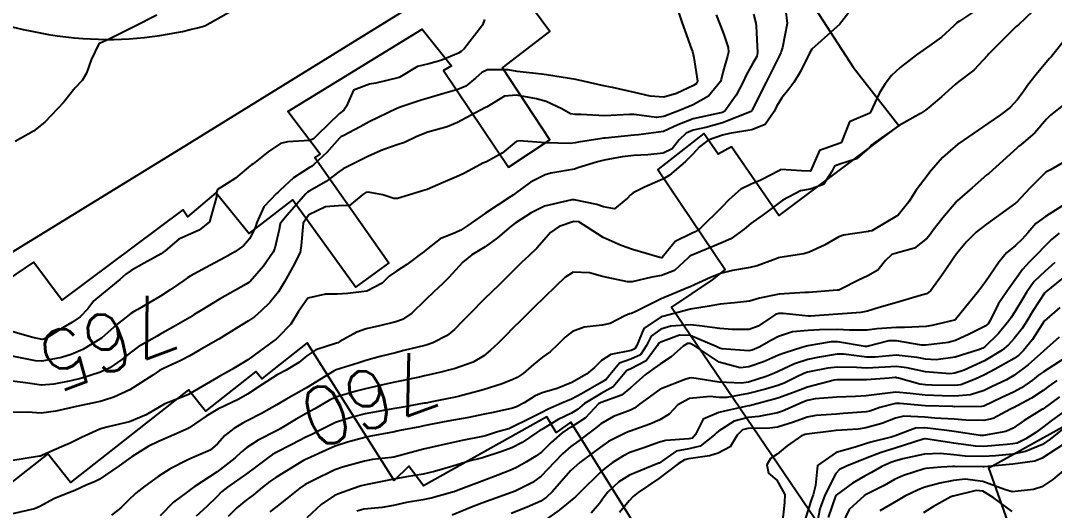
# Model space of a CAD drawing. Header units: metres. Extents: x 318500 to 325275, y 7408834 to 7428799.
# Drawn here: x 322984.7 to 323054.9, y 7420983.5 to 7421016.7 of the extents above; entities that cross this region are included whole.
import ezdxf
from ezdxf.enums import TextEntityAlignment as Align

# ---------------------------------------------------------------- set-up
doc = ezdxf.new("R2010")
doc.units = ezdxf.units.M
doc.header["$MEASUREMENT"] = 0
for name, color, linetype in [('Cotas', 45, 'Continuous'), ('Curvas de Nivel 1m', 11, 'Continuous'), ('Curvas de Nivel 5m', 15, 'Continuous'), ('Edificações', 30, 'Continuous'), ('Vias Primárias', 230, 'Continuous')]:
    doc.layers.add(name, color=color, linetype=linetype)
doc.styles.add('Style-STANDARD', font='STANDARD.shx')

msp = doc.modelspace()

# ---------------------------------------------------------------- linework, layer by layer
at = {"layer": 'Curvas de Nivel 1m', "flags": 128}
for points, elevation in [([(323036.497, 7421018.491), (323036.726, 7421016.535), (323036.404, 7421014.893), (323036.313, 7421014.628), (323036.279, 7421014.541), (323035.663, 7421013.265), (323035.301, 7421012.551), (323034.986, 7421011.928), (323034.341, 7421010.653), (323034.309, 7421010.592), (323034.268, 7421010.561), (323032.332, 7421009.781), (323031.187, 7421009.466), (323030.327, 7421009.283), (323029.859, 7421009.09), (323029.38, 7421008.629), (323028.919, 7421008.026), (323028.306, 7421007.727), (323027.255, 7421007.606), (323026.303, 7421007.56), (323025.512, 7421007.472), (323024.298, 7421007.247), (323023.852, 7421007.141), (323022.511, 7421006.717), (323022.352, 7421006.656), (323022.289, 7421006.642), (323020.665, 7421006.363), (323020.283, 7421006.256), (323019.29, 7421005.745), (323018.263, 7421004.995), (323018.139, 7421004.895), (323017.961, 7421004.774), (323016.249, 7421003.656), (323015.043, 7421002.818), (323014.569, 7421002.491), (323014.233, 7421002.339), (323013.17, 7421001.896), (323012.215, 7421001.163), (323012.049, 7421001.015), (323011.833, 7421000.856), (323010.906, 7421000.163), (323010.192, 7420999.704), (323009.704, 7420999.37), (323009.215, 7420998.894), (323008.174, 7420998.34), (323006.901, 7420998.195), (323006.172, 7420998.155), (323005.377, 7420998.147), (323004.169, 7420997.863), (323003.54, 7420996.969), (323003.018, 7420996.106), (323002.133, 7420995.19), (323002.025, 7420995.098), (323001.884, 7420994.992), (323000.872, 7420994.25), (323000.11, 7420993.693), (322999.699, 7420993.423), (322999.016, 7420993.026), (322998.095, 7420992.504), (322996.735, 7420991.709), (322996.083, 7420991.337), (322995.903, 7420991.251), (322995.457, 7420991.076), (322994.473, 7420990.687), (322994.071, 7420990.469), (322993.208, 7420989.957), (322992.055, 7420989.478), (322991.775, 7420989.403), (322990.609, 7420989.142), (322990.18, 7420989.016), (322990.047, 7420988.963), (322988.806, 7420988.395), (322988.033, 7420988.032), (322987.446, 7420987.761), (322986.149, 7420987.198), (322986.019, 7420987.149), (322985.955, 7420987.136), (322984.016, 7420986.822)], 763), ([(323029.11, 7421017.963), (323029.562, 7421016.629), (323030.227, 7421014.797), (323030.289, 7421014.621), (323030.394, 7421014.221), (323030.634, 7421012.616), (323030.552, 7421012.433), (323030.366, 7421012.321), (323029.216, 7421011.772), (323028.353, 7421011.53), (323027.419, 7421011.589), (323026.358, 7421011.843), (323024.867, 7421012.188), (323024.364, 7421012.285), (323022.37, 7421012.72), (323020.374, 7421013.045), (323020.048, 7421013.082), (323018.378, 7421013.282), (323017.779, 7421013.379), (323016.379, 7421013.384), (323015.988, 7421013.194), (323015.57, 7421012.812), (323014.899, 7421012.285), (323014.358, 7421012.05), (323013.416, 7421011.777), (323012.349, 7421011.469), (323011.875, 7421011.329), (323010.517, 7421010.877), (323010.339, 7421010.807), (323010.213, 7421010.756), (323008.329, 7421009.843), (323007.738, 7421009.504), (323006.629, 7421008.927), (323006.421, 7421008.826), (323006.317, 7421008.733), (323005.466, 7421007.779), (323004.579, 7421006.956), (323004.418, 7421006.828), (323004.287, 7421006.75), (323003.196, 7421006.056), (323002.263, 7421005.18), (323002.167, 7421005.085), (323002.047, 7421004.992), (323001.185, 7421004.067), (323000.718, 7421003.005), (323000.598, 7421002.643), (323000.224, 7421001.91), (322999.808, 7421001.425), (322999.226, 7421001.025), (322998.575, 7421000.664), (322998.201, 7421000.462), (322997.282, 7420999.965), (322996.184, 7420999.363), (322996.004, 7420999.251), (322995.753, 7420999.074), (322994.827, 7420998.43), (322994.169, 7420998.018), (322992.629, 7420997.113), (322992.335, 7420996.939), (322992.156, 7420996.822), (322991.203, 7420996.075), (322990.155, 7420995.15), (322988.905, 7420994.376), (322988.113, 7420994.041), (322987.447, 7420993.843), (322986.106, 7420993.602), (322985.692, 7420993.621), (322984.11, 7420993.926)], 766), ([(323041.229, 7421017.681), (323040.423, 7421016.664), (323040.347, 7421016.555), (323040.286, 7421016.482), (323038.403, 7421014.785), (323038.246, 7421014.512), (323037.632, 7421013.27), (323037.165, 7421012.528), (323036.822, 7421012.074), (323036.354, 7421011.48), (323035.996, 7421010.892), (323035.842, 7421010.545), (323035.218, 7421009.665), (323034.328, 7421009.312), (323032.8, 7421009.058), (323032.324, 7421008.943), (323031.363, 7421008.604), (323030.767, 7421008.16), (323030.306, 7421007.659), (323029.788, 7421007.135), (323029.204, 7421006.631), (323028.703, 7421006.216), (323028.28, 7421005.954), (323027.031, 7421005.418), (323026.265, 7421005.031), (323026.054, 7421004.881), (323025.877, 7421004.674), (323024.994, 7421003.941), (323024.254, 7421004.081), (323023.804, 7421004.245), (323022.258, 7421004.56), (323022.094, 7421004.558), (323020.254, 7421004.127), (323019.332, 7421003.676), (323018.242, 7421002.963), (323017.99, 7421002.774), (323017.048, 7421001.968), (323016.218, 7421001.36), (323015.87, 7421001.15), (323015.316, 7421000.813), (323014.696, 7421000.329), (323014.194, 7420999.768), (323013.753, 7420999.268), (323013.309, 7420998.839), (323012.724, 7420998.295), (323012.169, 7420997.75), (323011.225, 7420996.864), (323010.593, 7420996.434), (323010.151, 7420996.27), (323009.047, 7420995.996), (323008.143, 7420995.786), (323007.492, 7420995.565), (323006.357, 7420994.928), (323006.209, 7420994.849), (323006.128, 7420994.826), (323004.714, 7420994.358), (323004.115, 7420993.955), (323003.573, 7420993.503), (323002.693, 7420992.981), (323002.097, 7420992.658), (323001.073, 7420992.018), (323000.083, 7420991.355), (322999.485, 7420991.019), (322998.539, 7420990.567), (322998.069, 7420990.32), (322997.268, 7420989.846), (322996.116, 7420989.069), (322996.077, 7420989.042), (322996.049, 7420989.027), (322994.703, 7420988.421), (322994.036, 7420988.138), (322993.33, 7420987.801), (322992.24, 7420987.117), (322992.018, 7420986.959), (322991.37, 7420986.486), (322990.004, 7420985.561), (322989.739, 7420985.416), (322989.134, 7420985.159), (322988.348, 7420984.813), (322987.992, 7420984.664), (322986.936, 7420984.236), (322985.978, 7420983.71), (322985.625, 7420983.555), (322984.127, 7420983.228)], 762), ([(323034.429, 7421017.164), (323034.596, 7421016.558), (323034.621, 7421016.355), (323034.711, 7421014.557), (323034.652, 7421014.302), (323034.389, 7421013.83), (323033.927, 7421013.016), (323033.728, 7421012.57), (323033.268, 7421011.665), (323032.494, 7421010.588), (323032.339, 7421010.497), (323032.209, 7421010.462), (323030.334, 7421010.051), (323029.307, 7421009.654), (323028.326, 7421009.196), (323026.618, 7421008.96), (323026.323, 7421008.955), (323024.368, 7421008.747), (323024.32, 7421008.746), (323024.279, 7421008.742), (323023.991, 7421008.703), (323022.555, 7421008.478), (323022.316, 7421008.433), (323021.977, 7421008.387), (323020.315, 7421008.421), (323018.527, 7421008.558), (323018.316, 7421008.509), (323017.363, 7421007.726), (323016.295, 7421007.145), (323016.062, 7421007.035), (323015.643, 7421006.81), (323014.768, 7421006.337), (323014.279, 7421006.126), (323013.373, 7421005.74), (323012.266, 7421005.263), (323011.958, 7421005.161), (323011.001, 7421004.869), (323010.258, 7421004.642), (323010.016, 7421004.642), (323009.266, 7421004.895), (323008.263, 7421005.08), (323008.117, 7421005.057), (323007.908, 7421004.914), (323007.004, 7421004.171), (323006.252, 7421004.146), (323005.38, 7421004.072), (323004.246, 7421003.536), (323003.852, 7421002.966), (323003.733, 7421001.452), (323003.653, 7421000.968), (323003.16, 7421000.011), (323002.58, 7420998.984), (323002.173, 7420998.308), (323001.592, 7420997.57), (323001.006, 7420997.002), (323000.547, 7420996.613), (323000.15, 7420996.326), (322999.331, 7420995.833), (322998.131, 7420995.093), (322998.096, 7420995.075), (322998.045, 7420995.041), (322996.83, 7420994.349), (322996.113, 7420993.938), (322995.545, 7420993.639), (322994.373, 7420993.087), (322994.184, 7420993.005), (322994.099, 7420992.954), (322993.65, 7420992.651), (322992.085, 7420991.645), (322990.997, 7420991.136), (322990.308, 7420990.916), (322990.076, 7420990.859), (322988.675, 7420990.56), (322988.069, 7420990.426), (322987.061, 7420990.189), (322986.063, 7420990.069), (322985.148, 7420990.129), (322984.063, 7420990.094)], 764), ([(322993.931, 7421017.097), (322992.412, 7421016.326), (322990.783, 7421015.523), (322990.402, 7421015.329), (322990.272, 7421015.281), (322989.988, 7421015.154), (322989.469, 7421014.074), (322989.157, 7421013.162), (322988.863, 7421012.665), (322988.354, 7421012.13), (322987.929, 7421011.594), (322987.606, 7421011.181), (322986.326, 7421009.831), (322985.558, 7421009.211), (322984.309, 7421008.508)], 768), ([(323049.438, 7421017.362), (323048.425, 7421016.7), (323048.237, 7421016.568), (323048.041, 7421016.384), (323047.192, 7421015.613), (323046.406, 7421015.037), (323045.504, 7421014.413), (323044.882, 7421013.934), (323044.387, 7421013.534), (323043.815, 7421013.002), (323043.375, 7421012.445), (323042.996, 7421011.814), (323042.358, 7421010.46), (323042.34, 7421010.448), (323040.949, 7421009.859), (323040.419, 7421008.479), (323040.383, 7421008.416), (323040.319, 7421008.396), (323038.906, 7421007.906), (323038.303, 7421006.51), (323037.699, 7421006.519), (323036.291, 7421006.611), (323036.253, 7421006.578), (323036.197, 7421006.541), (323034.934, 7421005.9), (323034.276, 7421005.623), (323033.571, 7421005.27), (323032.785, 7421004.582), (323032.254, 7421004.024), (323030.816, 7421002.611), (323030.48, 7421002.373), (323030.235, 7421002.276), (323029.121, 7421001.732), (323028.243, 7421000.64), (323028.228, 7421000.621), (323028.21, 7421000.618), (323028.073, 7421000.642), (323026.218, 7421001.184), (323025.458, 7421001.441), (323024.23, 7421002.004), (323023.151, 7421002.706), (323022.585, 7421003.057), (323022.244, 7421003.089), (323021.234, 7421002.735), (323020.654, 7421002.324), (323020.226, 7421001.835), (323019.714, 7421001.259), (323019.186, 7421000.76), (323018.676, 7421000.292), (323018.196, 7420999.81), (323017.675, 7420999.29), (323017.161, 7420998.785), (323016.17, 7420997.817), (323015.166, 7420996.815), (323014.668, 7420996.306), (323014.144, 7420995.752), (323013.636, 7420995.336), (323012.672, 7420994.845), (323012.275, 7420994.701), (323012.127, 7420994.661), (323010.687, 7420994.306), (323010.119, 7420994.168), (323009.091, 7420993.92), (323008.111, 7420993.64), (323007.564, 7420993.46), (323006.101, 7420993.005), (323006.05, 7420992.981), (323005.97, 7420992.932), (323004.088, 7420991.776), (323002.687, 7420990.981), (323002.298, 7420990.765), (323002.075, 7420990.636), (323001.026, 7420990.04), (323000.058, 7420989.537), (322999.711, 7420989.359), (322999.147, 7420989.024), (322998.535, 7420988.54), (322998.034, 7420987.973), (322997.532, 7420987.542), (322996.433, 7420987.064), (322996.018, 7420986.896), (322994.817, 7420986.277), (322994.007, 7420985.758), (322993.097, 7420985.104), (322992.492, 7420984.613), (322991.985, 7420984.125), (322991.468, 7420983.637), (322990.846, 7420983.137)], 761), ([(323016.17, 7421016.804), (323016.04, 7421016.43), (323014.792, 7421014.824), (323014.592, 7421014.633), (323014.395, 7421014.51), (323013.2, 7421014.03), (323012.384, 7421013.795), (323011.632, 7421013.611), (323010.428, 7421012.879), (323010.385, 7421012.864), (323010.37, 7421012.859), (323008.782, 7421012.485), (323008.363, 7421012.415), (323007.267, 7421012.01), (323006.811, 7421010.925), (323006.618, 7421010.646), (323006.335, 7421010.419), (323004.81, 7421008.953), (323004.568, 7421008.704), (323004.314, 7421008.583), (323002.792, 7421008.504), (323002.311, 7421008.37), (323001.484, 7421007.817), (323000.467, 7421007.008), (323000.361, 7421006.938), (323000.288, 7421006.885), (322999.265, 7421006.036), (322998.265, 7421005.398), (322998.051, 7421005.256), (322997.981, 7421005.044), (322997.965, 7421004.752), (322997.489, 7421003.051), (322996.804, 7421002.489), (322996.228, 7421002.242), (322995.425, 7421001.875), (322994.487, 7421001.087), (322994.332, 7421000.965), (322994.207, 7421000.891), (322993.061, 7421000.243), (322992.19, 7420999.755), (322991.807, 7420999.504), (322991.408, 7420999.132), (322990.17, 7420998.125), (322989.637, 7420997.683), (322989.226, 7420997.159), (322988.711, 7420996.605), (322988.146, 7420996.21), (322987.489, 7420995.83), (322986.488, 7420995.195), (322986.246, 7420995.08), (322986.128, 7420995.07), (322985.502, 7420995.209), (322984.135, 7420995.584)], 767), ([(323055.636, 7421015.505), (323054.661, 7421014.296), (323054.542, 7421014.154), (323054.395, 7421013.992), (323053.617, 7421013.072), (323053.045, 7421012.313), (323052.756, 7421011.924), (323052.356, 7421011.36), (323051.858, 7421010.816), (323051.214, 7421010.337), (323050.334, 7421009.738), (323048.372, 7421008.379), (323048.342, 7421008.357), (323048.319, 7421008.34), (323047.258, 7421007.438), (323046.368, 7421006.399), (323046.337, 7421006.352), (323046.288, 7421006.279), (323045.484, 7421005.2), (323044.973, 7421004.419), (323044.251, 7421003.516), (323042.473, 7421002.457), (323042.284, 7421002.415), (323042.239, 7421002.41), (323040.549, 7421002.164), (323040.233, 7421002.046), (323039.244, 7421001.475), (323038.217, 7421001), (323037.841, 7421000.89), (323036.212, 7421000.645), (323036.137, 7421000.615), (323035.979, 7421000.542), (323034.683, 7421000.075), (323034.201, 7420999.958), (323033.015, 7420999.76), (323032.194, 7420999.547), (323031.52, 7420999.267), (323030.181, 7420998.664), (323030.145, 7420998.646), (323030.069, 7420998.612), (323028.172, 7420997.838), (323026.453, 7420996.956), (323026.162, 7420996.838), (323026.026, 7420996.807), (323025.695, 7420996.675), (323024.694, 7420996.142), (323024.15, 7420996.043), (323022.943, 7420995.913), (323022.143, 7420995.599), (323021.639, 7420995.226), (323021.141, 7420994.735), (323020.628, 7420994.236), (323020.117, 7420993.862), (323019.507, 7420993.358), (323018.806, 7420992.763), (323018.378, 7420992.486), (323018.096, 7420992.344), (323017.372, 7420992.06), (323016.088, 7420991.641), (323014.482, 7420991.222), (323014.083, 7420991.134), (323013.837, 7420991.078), (323012.7, 7420990.844), (323012.18, 7420990.747), (323012.078, 7420990.729), (323010.503, 7420990.444), (323010.072, 7420990.369), (323008.822, 7420990.145), (323008.066, 7420990.006), (323007.186, 7420989.796), (323006.057, 7420989.42), (323005.727, 7420989.262), (323005.11, 7420988.944), (323004.402, 7420988.597), (323004.042, 7420988.422), (323003.086, 7420987.922), (323002.026, 7420987.384), (323001.774, 7420987.242), (323001.426, 7420986.996), (323000.626, 7420986.392), (323000.009, 7420985.942), (322998.729, 7420985.029), (322998.324, 7420984.707), (322997.99, 7420984.383), (322997.306, 7420983.724), (322996.587, 7420983.061)], 759), ([(323055.563, 7421011.071), (323054.6, 7421010.296), (323054.337, 7421010.041), (323053.527, 7421009.109), (323052.603, 7421008.317), (323052.446, 7421008.191), (323052.316, 7421008.074), (323050.41, 7421006.348), (323050.345, 7421006.293), (323050.288, 7421006.244), (323049.271, 7421005.369), (323048.262, 7421004.488), (323048.21, 7421004.431), (323048.166, 7421004.381), (323047.298, 7421003.341), (323046.571, 7421002.397), (323046.431, 7421002.204), (323046.233, 7421001.946), (323045.374, 7421001.262), (323044.218, 7421000.953), (323043.816, 7421000.836), (323043.402, 7421000.442), (323042.869, 7420999.781), (323042.194, 7420999.387), (323041.553, 7420999.103), (323040.359, 7420998.478), (323040.233, 7420998.426), (323040.179, 7420998.416), (323040.11, 7420998.412), (323038.178, 7420998.262), (323037.911, 7420998.248), (323036.176, 7420998.14), (323034.845, 7420997.882), (323034.171, 7420997.671), (323033.152, 7420997.558), (323032.169, 7420997.458), (323031.43, 7420997.335), (323030.165, 7420997.125), (323028.282, 7420996.638), (323028.184, 7420996.615), (323028.16, 7420996.609), (323026.998, 7420995.806), (323026.507, 7420994.664), (323026.368, 7420994.425), (323026.125, 7420994.328), (323024.749, 7420994.055), (323024.114, 7420993.64), (323023.649, 7420993.155), (323023.1, 7420992.705), (323022.094, 7420992.132), (323021.095, 7420991.74), (323020.087, 7420991.443), (323019.608, 7420991.231), (323018.871, 7420990.762), (323018.353, 7420990.49), (323018.074, 7420990.393), (323016.752, 7420990.107), (323016.067, 7420989.961), (323015.111, 7420989.767), (323014.061, 7420989.579), (323013.432, 7420989.464), (323012.055, 7420989.193), (323011.772, 7420989.136), (323010.431, 7420988.874), (323010.119, 7420988.809), (323010.049, 7420988.795), (323008.457, 7420988.49), (323008.042, 7420988.403), (323006.874, 7420988.085), (323006.033, 7420987.814), (323005.411, 7420987.557), (323004.12, 7420986.958), (323004.019, 7420986.906), (323003.89, 7420986.833), (323002.007, 7420985.696), (323001.586, 7420985.413), (323001.071, 7420984.999), (323000.486, 7420984.512), (322999.987, 7420984.142), (322999.363, 7420983.636), (322998.775, 7420983.028)], 758), ([(323056.31, 7421007.593), (323054.6, 7421006.601), (323054.292, 7421006.424), (323054.219, 7421006.373), (323054.147, 7421006.301), (323053.216, 7421005.371), (323052.261, 7421004.36), (323052.24, 7421004.341), (323052.214, 7421004.321), (323050.246, 7421002.903), (323049.561, 7421002.36), (323048.891, 7421001.71), (323048.218, 7421000.893), (323048.007, 7421000.588), (323047.869, 7421000.383), (323047.189, 7420999.396), (323046.468, 7420998.397), (323046.326, 7420998.251), (323046.178, 7420998.17), (323045.844, 7420998.073), (323044.172, 7420997.586), (323042.962, 7420997.242), (323042.165, 7420996.994), (323041.724, 7420996.905), (323040.163, 7420996.79), (323038.306, 7420996.652), (323038.161, 7420996.652), (323036.455, 7420996.828), (323036.163, 7420996.829), (323035.936, 7420996.768), (323035.598, 7420996.546), (323034.741, 7420995.962), (323034.148, 7420995.745), (323032.976, 7420995.75), (323032.148, 7420995.816), (323030.766, 7420995.989), (323030.152, 7420996.06), (323028.815, 7420995.965), (323028.147, 7420995.757), (323027.493, 7420995.296), (323027.169, 7420994.654), (323026.76, 7420994.021), (323026.116, 7420993.733), (323025.327, 7420993.463), (323024.699, 7420992.684), (323024.437, 7420992.346), (323024.094, 7420992.134), (323022.75, 7420991.373), (323022.083, 7420991.019), (323021.418, 7420990.73), (323020.497, 7420990.321), (323020.07, 7420990.115), (323019.161, 7420989.661), (323018.055, 7420989.099), (323017.823, 7420989.004), (323017.061, 7420988.785), (323016.295, 7420988.547), (323016.045, 7420988.483), (323014.66, 7420988.202), (323014.039, 7420988.068), (323013.035, 7420987.84), (323012.031, 7420987.604), (323011.434, 7420987.454), (323010.023, 7420987.076), (323009.86, 7420987.045), (323008.571, 7420986.902), (323008.019, 7420986.807), (323006.537, 7420986.402), (323006.013, 7420986.2), (323004.543, 7420985.489), (323004.002, 7420985.208), (323003.636, 7420984.965), (323002.723, 7420984.245), (323001.98, 7420983.658), (323001.603, 7420983.366)], 757), ([(323055.629, 7421004.28), (323054.251, 7421003.427), (323053.615, 7421002.937), (323053.05, 7421002.312), (323052.67, 7421001.879), (323052.227, 7421001.462), (323051.607, 7421000.942), (323051.109, 7421000.337), (323050.196, 7420998.99), (323049.719, 7420998.357), (323048.16, 7420996.424), (323048.139, 7420996.401), (323048.084, 7420996.381), (323046.536, 7420996.015), (323046.153, 7420995.956), (323044.685, 7420995.889), (323044.152, 7420995.89), (323042.811, 7420995.79), (323042.149, 7420995.703), (323040.925, 7420995.695), (323040.149, 7420995.751), (323038.926, 7420995.721), (323038.147, 7420995.67), (323037.089, 7420995.583), (323036.141, 7420995.278), (323035.666, 7420995.008), (323034.83, 7420994.549), (323034.353, 7420994.331), (323034.126, 7420994.286), (323032.285, 7420994.43), (323032.128, 7420994.475), (323031.907, 7420994.592), (323030.141, 7420995.342), (323029.405, 7420995.357), (323028.134, 7420994.892), (323027.986, 7420994.788), (323027.9, 7420994.643), (323027.151, 7420993.617), (323026.106, 7420993.073), (323025.824, 7420992.953), (323025.589, 7420992.675), (323024.917, 7420991.857), (323024.087, 7420991.389), (323022.957, 7420990.707), (323022.482, 7420990.306), (323022.07, 7420990.049), (323021.178, 7420989.618), (323020.053, 7420988.95), (323019.929, 7420988.874), (323019.727, 7420988.753), (323018.732, 7420988.071), (323018.034, 7420987.703), (323017.358, 7420987.453), (323016.023, 7420987.028), (323015.844, 7420986.981), (323015.201, 7420986.812), (323014.016, 7420986.467), (323012.764, 7420986.091), (323012.011, 7420985.913), (323010.876, 7420985.734), (323010.007, 7420985.574), (323008.326, 7420985.228), (323008.003, 7420985.166), (323007.799, 7420985.115), (323007.216, 7420984.918), (323006.321, 7420984.6), (323005.993, 7420984.455), (323005.07, 7420983.858), (323004.104, 7420982.958)], 756), ([(323054.883, 7421000.29), (323054.204, 7420999.683), (323053.5, 7420999.004), (323053.004, 7420998.312), (323052.698, 7420997.799), (323052.169, 7420996.939), (323051.929, 7420996.558), (323051.773, 7420996.326), (323051.041, 7420995.442), (323050.133, 7420994.57), (323050.002, 7420994.482), (323049.71, 7420994.356), (323048.125, 7420993.871), (323046.832, 7420993.684), (323046.123, 7420993.725), (323045.551, 7420993.838), (323044.124, 7420994.003), (323042.702, 7420993.871), (323042.121, 7420993.855), (323040.539, 7420994.061), (323040.124, 7420994.067), (323038.769, 7420993.852), (323038.118, 7420993.711), (323037.213, 7420993.42), (323036.105, 7420992.884), (323035.868, 7420992.769), (323035.297, 7420992.542), (323034.096, 7420992.165), (323033.617, 7420992.089), (323032.096, 7420992.158), (323030.252, 7420992.455), (323030.098, 7420992.445), (323029.847, 7420992.363), (323028.09, 7420991.685), (323026.7, 7420990.661), (323026.346, 7420990.396), (323026.074, 7420990.268), (323024.918, 7420989.831), (323024.06, 7420989.326), (323023.707, 7420989.043), (323023.263, 7420988.702), (323022.564, 7420988.19), (323022.036, 7420987.792), (323021.459, 7420987.298), (323020.924, 7420986.736), (323020.01, 7420985.77), (323019.424, 7420985.338), (323018.257, 7420984.767), (323018.078, 7420984.69), (323017.998, 7420984.659), (323016.614, 7420984.168), (323015.987, 7420983.934), (323015.176, 7420983.619), (323013.975, 7420983.139)], 754), ([(323056.206, 7420999.876), (323054.275, 7420998.299), (323054.23, 7420998.259), (323054.189, 7420998.211), (323053.434, 7420997.044), (323052.996, 7420996.312), (323052.665, 7420995.802), (323052.142, 7420995.141), (323051.755, 7420994.707), (323051.315, 7420994.332), (323050.123, 7420993.619), (323048.729, 7420992.983), (323048.114, 7420992.778), (323047.761, 7420992.736), (323046.115, 7420992.872), (323044.836, 7420993.144), (323044.112, 7420993.24), (323043.363, 7420993.19), (323042.11, 7420993.127), (323041.417, 7420993.161), (323040.111, 7420993.184), (323039.487, 7420993.112), (323038.105, 7420992.839), (323037.86, 7420992.756), (323037.368, 7420992.517), (323036.522, 7420992.1), (323036.094, 7420991.938), (323035.24, 7420991.691), (323034.088, 7420991.392), (323032.634, 7420991.13), (323032.085, 7420991.126), (323031.5, 7420991.182), (323030.084, 7420991.055), (323029.293, 7420990.622), (323028.714, 7420989.987), (323028.065, 7420989.614), (323027.388, 7420989.322), (323026.053, 7420988.838), (323025.931, 7420988.792), (323025.67, 7420988.674), (323024.596, 7420988.131), (323024.036, 7420987.752), (323023.437, 7420987.291), (323022.645, 7420986.711), (323022.014, 7420986.133), (323020.797, 7420984.738), (323020.388, 7420984.35), (323019.99, 7420984.089), (323019.071, 7420983.672), (323017.977, 7420983.244)], 753), ([(323055.226, 7420997.232), (323054.16, 7420996.319), (323053.374, 7420995.075), (323052.765, 7420994.314), (323052.44, 7420994.003), (323052.125, 7420993.781), (323050.837, 7420993.059), (323050.113, 7420992.664), (323049.495, 7420992.359), (323048.503, 7420991.976), (323048.103, 7420991.928), (323046.536, 7420991.964), (323046.104, 7420991.981), (323045.734, 7420992.035), (323044.286, 7420992.427), (323044.142, 7420992.47), (323044.101, 7420992.475), (323044.057, 7420992.474), (323043.643, 7420992.437), (323042.099, 7420992.334), (323040.256, 7420992.321), (323040.098, 7420992.319), (323039.907, 7420992.292), (323038.093, 7420991.821), (323037.144, 7420991.465), (323036.085, 7420991.076), (323034.162, 7420990.559), (323034.092, 7420990.548), (323032.456, 7420990.203), (323032.073, 7420990.113), (323031.021, 7420989.645), (323030.502, 7420988.605), (323030.288, 7420988.366), (323030.046, 7420988.312), (323028.478, 7420988.199), (323028.042, 7420988.088), (323026.984, 7420987.708), (323026.031, 7420987.38), (323025.559, 7420987.142), (323024.849, 7420986.682), (323024.373, 7420986.33), (323024.013, 7420986.019), (323022.695, 7420984.71), (323022.34, 7420984.369), (323021.99, 7420984.073), (323021.234, 7420983.478), (323020.23, 7420982.746)], 752), ([(323055.197, 7420995.231), (323054.147, 7420994.3), (323054.13, 7420994.283), (323053.09, 7420993.341), (323052.113, 7420992.611), (323051.613, 7420992.327), (323050.601, 7420991.844), (323050.099, 7420991.603), (323049.157, 7420991.301), (323048.093, 7420991.218), (323047.252, 7420991.229), (323046.093, 7420991.273), (323045.073, 7420991.393), (323044.09, 7420991.479), (323042.993, 7420991.35), (323042.088, 7420991.227), (323041.353, 7420991.202), (323040.087, 7420991.149), (323038.613, 7420991.03), (323038.084, 7420990.917), (323037.788, 7420990.807), (323037.122, 7420990.52), (323036.397, 7420990.205), (323036.073, 7420990.093), (323034.786, 7420989.832), (323034.068, 7420989.755), (323033.13, 7420989.508), (323032.054, 7420988.842), (323031.916, 7420988.727), (323031.792, 7420988.593), (323030.817, 7420987.823), (323030.036, 7420987.646), (323029.187, 7420987.468), (323028.02, 7420986.673), (323027.999, 7420986.662), (323027.946, 7420986.641), (323026.012, 7420985.845), (323025.289, 7420985.395), (323024.533, 7420984.685), (323024.298, 7420984.385), (323023.988, 7420983.918), (323023.412, 7420983.265)], 751), ([(323055.03, 7420992.286), (323054.494, 7420991.905), (323054.1, 7420991.605), (323053.316, 7420991.084), (323052.082, 7420990.425), (323052.009, 7420990.393), (323051.882, 7420990.323), (323050.707, 7420989.704), (323050.068, 7420989.563), (323048.85, 7420989.586), (323048.069, 7420989.642), (323046.738, 7420989.726), (323046.071, 7420989.783), (323044.644, 7420989.849), (323044.07, 7420989.731), (323043.144, 7420989.364), (323042.059, 7420989.055), (323041.537, 7420988.979), (323040.056, 7420988.875), (323039.698, 7420988.843), (323038.052, 7420988.633), (323037.951, 7420988.611), (323037.692, 7420988.514), (323036.716, 7420987.848), (323036.031, 7420987.28), (323035.588, 7420986.975), (323035.338, 7420986.54), (323035.454, 7420985.978), (323036.01, 7420985.509), (323036.566, 7420984.524), (323036.531, 7420983.986), (323036.379, 7420982.526)], 749), ([(323055.206, 7420991.171), (323054.081, 7420990.337), (323054.058, 7420990.323), (323054.021, 7420990.301), (323052.82, 7420989.561), (323052.061, 7420989.04), (323051.565, 7420988.82), (323050.053, 7420988.541), (323049.858, 7420988.548), (323048.057, 7420988.817), (323047.563, 7420988.88), (323046.06, 7420989.062), (323045.432, 7420989.037), (323044.051, 7420988.517), (323043.991, 7420988.49), (323043.774, 7420988.433), (323042.406, 7420988.087), (323042.045, 7420987.97), (323041.328, 7420987.746), (323040.039, 7420987.386), (323038.78, 7420986.499), (323038.651, 7420985.141), (323038.482, 7420984.503), (323038.353, 7420984.146), (323037.976, 7420982.916)], 748), ([(323055.696, 7420990.276), (323054.746, 7420989.614), (323054.062, 7420989.088), (323053.608, 7420988.753), (323052.928, 7420988.311), (323052.335, 7420988.029), (323052.046, 7420987.966), (323051.65, 7420987.93), (323050.045, 7420987.806), (323049.507, 7420987.821), (323048.046, 7420988.025), (323046.123, 7420988.326), (323046.049, 7420988.325), (323045.947, 7420988.3), (323044.043, 7420987.682), (323043.102, 7420987.377), (323042.035, 7420986.983), (323040.753, 7420986.469), (323040.27, 7420986.233), (323040.022, 7420985.955), (323039.28, 7420984.491), (323038.93, 7420983.551), (323038.726, 7420982.499)], 747), ([(323055.395, 7420988.945), (323054.581, 7420988.292), (323054.046, 7420987.936), (323052.906, 7420987.447), (323052.04, 7420987.278), (323050.872, 7420987.171), (323050.038, 7420987.126), (323048.813, 7420987.143), (323048.039, 7420987.231), (323047.101, 7420987.328), (323046.039, 7420987.269), (323044.571, 7420986.957), (323044.034, 7420986.806), (323043.755, 7420986.71), (323043.158, 7420986.439), (323042.443, 7420986.027), (323042.02, 7420985.799), (323041.166, 7420985.31), (323040.041, 7420984.479), (323040.019, 7420984.46), (323039.999, 7420984.418), (323039.496, 7420982.969)], 746), ([(323055.624, 7420986.276), (323054.761, 7420985.547), (323054.011, 7420985.063), (323053.437, 7420984.878), (323052.006, 7420984.716), (323051.468, 7420984.868), (323050.016, 7420985.425), (323048.805, 7420985.581), (323048.017, 7420985.478), (323047.094, 7420985.303), (323046.009, 7420985.002), (323045.576, 7420984.837), (323044.711, 7420984.419), (323044.262, 7420984.16), (323043.993, 7420983.99), (323043.001, 7420983.424)], 744), ([(323051.986, 7420983.38), (323050.712, 7420984.339), (323050.006, 7420984.756), (323049.558, 7420984.806), (323048.001, 7420984.427), (323047.958, 7420984.413), (323047.843, 7420984.372), (323046.655, 7420983.725), (323045.983, 7420983.299)], 743)]:
    msp.add_lwpolyline(points, dxfattribs=dict(at, elevation=elevation))
at = {"layer": 'Curvas de Nivel 5m', "flags": 128}
for points, elevation in [([(323031.9, 7421017.126), (323032.11, 7421016.595), (323032.194, 7421016.37), (323032.412, 7421015.79), (323032.715, 7421014.897), (323032.729, 7421014.585), (323032.663, 7421014.319), (323032.381, 7421013.296), (323032.245, 7421012.719), (323032.192, 7421012.593), (323031.37, 7421011.59), (323030.346, 7421011.008), (323030.072, 7421010.894), (323029.414, 7421010.629), (323028.646, 7421010.327), (323028.336, 7421010.207), (323027.845, 7421010.157), (323026.337, 7421010.362), (323026.023, 7421010.361), (323024.336, 7421010.258), (323022.712, 7421010.341), (323022.336, 7421010.347), (323022.007, 7421010.395), (323021.419, 7421010.734), (323020.347, 7421011.235), (323019.691, 7421011.416), (323018.353, 7421011.667), (323017.534, 7421011.6), (323016.341, 7421010.878), (323016.293, 7421010.849), (323016.195, 7421010.802), (323014.33, 7421009.803), (323013.642, 7421009.522), (323012.323, 7421009.151), (323011.568, 7421008.861), (323010.732, 7421008.455), (323010.312, 7421008.317), (323009.256, 7421007.946), (323008.299, 7421007.518), (323007.895, 7421007.315), (323007.123, 7421006.922), (323006.564, 7421006.649), (323006.283, 7421006.454), (323005.422, 7421005.794), (323004.263, 7421005.149), (323004.147, 7421005.077), (323004.032, 7421004.963), (323002.746, 7421003.483), (323002.338, 7421002.989), (323002.303, 7421002.925), (323002.233, 7421002.544), (323001.942, 7421001.265), (323001.829, 7421000.994), (323001.157, 7421000.039), (323000.256, 7420999.009), (323000.22, 7420998.97), (323000.179, 7420998.938), (322999.995, 7420998.829), (322998.168, 7420997.8), (322996.945, 7420997.058), (322996.464, 7420996.756), (322996.152, 7420996.569), (322995.201, 7420996.023), (322994.135, 7420995.404), (322993.935, 7420995.291), (322993.588, 7420995.098), (322992.665, 7420994.569), (322992.116, 7420994.169), (322991.539, 7420993.698), (322990.73, 7420993.141), (322990.097, 7420992.835), (322988.824, 7420992.431), (322988.091, 7420992.266), (322986.926, 7420992.025), (322986.088, 7420991.964), (322984.996, 7420992.123), (322984.09, 7420992.227)], 765), ([(323053.386, 7421017.36), (323052.422, 7421016.443), (323052.352, 7421016.39), (323052.271, 7421016.322), (323050.401, 7421014.442), (323050.317, 7421014.351), (323049.386, 7421013.364), (323048.373, 7421012.595), (323048.252, 7421012.501), (323048.127, 7421012.382), (323047.203, 7421011.546), (323046.347, 7421010.837), (323046.109, 7421010.638), (323045.762, 7421010.409), (323044.332, 7421009.595), (323042.662, 7421008.455), (323042.476, 7421008.299), (323042.315, 7421008.117), (323041.431, 7421007.341), (323040.298, 7421006.981), (323039.939, 7421006.842), (323039.747, 7421006.488), (323039.184, 7421005.589), (323038.272, 7421005.284), (323037.624, 7421005.165), (323036.415, 7421004.538), (323036.259, 7421004.422), (323035.19, 7421003.611), (323034.244, 7421002.937), (323033.797, 7421002.567), (323032.898, 7421001.912), (323032.225, 7421001.609), (323031.514, 7421001.307), (323030.213, 7421000.78), (323030.103, 7421000.72), (323029.997, 7421000.613), (323029.081, 7420999.742), (323028.191, 7420999.404), (323027.534, 7420999.305), (323026.185, 7420998.99), (323025.885, 7420998.973), (323024.19, 7420999.355), (323023.307, 7420999.59), (323022.194, 7420999.636), (323021.629, 7420999.288), (323021.06, 7420998.737), (323020.171, 7420997.881), (323019.602, 7420997.32), (323019.043, 7420996.761), (323018.6, 7420996.319), (323018.147, 7420995.872), (323017.594, 7420995.323), (323017.068, 7420994.786), (323016.582, 7420994.334), (323016.117, 7420993.958), (323015.392, 7420993.529), (323014.104, 7420993.073), (323013.913, 7420993.021), (323013.197, 7420992.839), (323012.311, 7420992.635), (323012.097, 7420992.585), (323011.755, 7420992.513), (323010.093, 7420992.158), (323009.151, 7420991.954), (323008.088, 7420991.705), (323007.458, 7420991.544), (323006.082, 7420991.14), (323005.645, 7420990.937), (323004.659, 7420990.364), (323004.066, 7420990.043), (323003.374, 7420989.656), (323002.285, 7420988.986), (323002.134, 7420988.903), (323002.048, 7420988.858), (323000.808, 7420988.233), (323000.031, 7420987.73), (322999.642, 7420987.4), (322999.236, 7420987.022), (322998.01, 7420986.078), (322996.461, 7420985.063), (322996.199, 7420984.865), (322995.995, 7420984.705), (322995.057, 7420984.006), (322994.149, 7420983.088)], 760), ([(323055.19, 7421002.286), (323054.673, 7421001.853), (323054.227, 7421001.42), (323053.674, 7421000.85), (323053.151, 7421000.311), (323052.707, 7420999.813), (323052.198, 7420999.115), (323051.63, 7420998.328), (323051.052, 7420997.462), (323050.512, 7420996.345), (323050.369, 7420996.135), (323050.154, 7420995.966), (323049.084, 7420995.428), (323048.139, 7420995.006), (323047.65, 7420994.872), (323046.134, 7420994.673), (323045.85, 7420994.689), (323044.138, 7420994.982), (323043.612, 7420994.964), (323042.132, 7420994.583), (323042.011, 7420994.582), (323040.137, 7420994.914), (323039.708, 7420994.915), (323038.132, 7420994.635), (323038.032, 7420994.611), (323037.705, 7420994.514), (323036.51, 7420994.14), (323036.122, 7420993.989), (323035.116, 7420993.544), (323034.11, 7420993.2), (323033.538, 7420993.139), (323032.114, 7420993.518), (323030.481, 7420994.606), (323030.133, 7420994.785), (323029.959, 7420994.786), (323029.653, 7420994.617), (323028.855, 7420993.893), (323028.111, 7420993.405), (323027.669, 7420993.084), (323027.07, 7420992.655), (323026.091, 7420991.786), (323025.471, 7420991.291), (323024.081, 7420990.787), (323023.919, 7420990.692), (323023.033, 7420989.738), (323022.056, 7420989.101), (323021.807, 7420988.971), (323021.443, 7420988.729), (323020.706, 7420988.074), (323020.03, 7420987.42), (323019.651, 7420987.129), (323019.029, 7420986.76), (323018.39, 7420986.392), (323018.014, 7420986.209), (323017.069, 7420985.843), (323016.006, 7420985.444), (323014.387, 7420984.824), (323014.109, 7420984.717), (323013.998, 7420984.682), (323012.553, 7420984.283), (323011.99, 7420984.165), (323010.865, 7420983.989), (323009.984, 7420983.784), (323009.232, 7420983.64), (323007.979, 7420983.526), (323007.493, 7420983.399)], 755), ([(323055.772, 7420993.921), (323054.116, 7420992.876), (323053.787, 7420992.63), (323053.377, 7420992.307), (323052.63, 7420991.787), (323052.098, 7420991.492), (323051.306, 7420991.117), (323050.083, 7420990.542), (323049.927, 7420990.508), (323048.082, 7420990.5), (323047.96, 7420990.503), (323046.082, 7420990.56), (323044.378, 7420990.719), (323044.083, 7420990.715), (323043.008, 7420990.446), (323042.328, 7420990.205), (323042.075, 7420990.146), (323040.518, 7420990.029), (323040.073, 7420990), (323038.663, 7420989.909), (323038.069, 7420989.78), (323037.141, 7420989.442), (323036.059, 7420989.108), (323035.554, 7420989.041), (323034.057, 7420989.021), (323033.689, 7420988.932), (323033.332, 7420988.571), (323032.851, 7420987.765), (323032.031, 7420987.335), (323031.455, 7420987.17), (323030.025, 7420986.965), (323029.741, 7420986.898), (323029.314, 7420986.621), (323028.01, 7420985.622), (323026.596, 7420984.661), (323026.27, 7420984.392), (323025.992, 7420984.104), (323025.346, 7420983.31)], 750), ([(323055.98, 7420988.271), (323054.037, 7420987.012), (323053.531, 7420986.809), (323052.033, 7420986.587), (323050.098, 7420986.417), (323050.031, 7420986.416), (323048.085, 7420986.433), (323048.031, 7420986.437), (323047.97, 7420986.441), (323047.183, 7420986.388), (323046.133, 7420986.294), (323046.028, 7420986.277), (323044.615, 7420985.827), (323044.017, 7420985.553), (323043.302, 7420985.146), (323042, 7420984.478), (323041.983, 7420984.468), (323041.958, 7420984.451), (323040.939, 7420983.513), (323040.434, 7420982.473)], 745)]:
    msp.add_lwpolyline(points, dxfattribs=dict(at, elevation=elevation))
at = {"layer": 'Edificações'}
for points in [[(322979.044, 7420995.907), (322985.568, 7421000.321), (322987.5, 7420997.727), (322995.72, 7421003.883), (322996.022, 7421003.4), (322997.954, 7421005.029), (323000.192, 7421002.26), (323003.15, 7421004.553), (323007.44, 7420998.629), (323009.674, 7421000.258), (323004.646, 7421007.41), (323005.01, 7421007.652), (323002.827, 7421010.562), (323011.93, 7421016.146), (323013.938, 7421013.647), (323013.392, 7421013.344), (323017.793, 7421006.781), (323020.607, 7421008.624), (323017.395, 7421013.529), (323020.607, 7421015.994), (323017.599, 7421020.066)], [(323038.383, 7421017.94), (323041.197, 7421013.576), (323044.301, 7421009.6), (323036.152, 7421003.491), (323032.95, 7421008.146), (323032.027, 7421007.658), (323031.055, 7421009.055), (323027.95, 7421006.622), (323032.509, 7420999.818), (323031.636, 7420999.112), (323028.866, 7420997.268), (323042.012, 7420977.876)], [(323051.671, 7420982.771), (323050.407, 7420986.342), (323058.077, 7420990.599), (323059.497, 7420988.612), (323068.304, 7420994.217), (323066.612, 7420996.368), (323066.328, 7420998), (323068.671, 7420999.419), (323069.503, 7420999.942), (323067.773, 7421001.979), (323071.849, 7421005.374), (323074.505, 7421002.102), (323080.125, 7421006.3), (323082.966, 7421002.905), (323084.015, 7421003.769), (323086.927, 7420999.809), (323087.915, 7421000.673), (323089.202, 7420999.349), (323093.748, 7420993.39), (323085.44, 7420986.83), (323086.15, 7420985.766), (323029.931, 7420956.697)], [(323029.992, 7420976.667), (323022.036, 7420989.449), (323021.041, 7420988.739), (323021.041, 7420988.739), (323020.402, 7420989.803), (323020.402, 7420989.803), (323020.402, 7420989.803), (323012.022, 7420985.121), (323011.027, 7420986.469), (323010.033, 7420985.475), (323004.138, 7420994.841), (323001.439, 7420992.712), (323001.041, 7420992.398), (323000.649, 7420992.894), (322997.219, 7420990.189), (322996.077, 7420991.637), (322988.053, 7420985.34), (322986.524, 7420987.289), (322977.145, 7420979.929)]]:
    msp.add_lwpolyline(points, dxfattribs=at)
at = {"layer": 'Vias Primárias'}
for points in [[(323715.644, 7420145.548, 0), (323709.04, 7420132.939)], [(323831.088, 7420001.787, 0), (323833.844, 7420008.443, 0.220888)], [(323214.165, 7420944.208), (323201.806, 7420939.257, 0.444431), (323201.432, 7420938.242, 0.099943), (323205.069, 7420933.766, 0), (323207.298, 7420931.929, 0.020742)], [(322982.448, 7421000), (322995.559, 7421008.052), (323011.242, 7421017.734), (323027.703, 7421028.075), (323033.044, 7421032.637, 0.1446), (323038.821, 7421041.522, 0.003898), (323039.6, 7421044.214), (323040.044, 7421046.213), (323040.267, 7421047.879), (323040.267, 7421050.322), (323039.822, 7421052.432), (323039.156, 7421055.097), (323038.267, 7421057.207), (323036.711, 7421059.539), (323035.378, 7421061.538), (323033.489, 7421063.426), (323030.823, 7421065.203), (323016.473, 7421074.887), (323005.24, 7421081.449), (322994.13, 7421086.446), (322984.463, 7421090.555)], [(322945.388, 7421034.753), (322969.327, 7421022.722), (322979.883, 7421017.841, 0.090573), (322988.904, 7421015.514, 0.088534), (322997.19, 7421016.386), (323011.736, 7421024.602), (323020.326, 7421030.642), (323027.826, 7421036.898, 0.040442), (323031.762, 7421040.762, 0.181981), (323034.553, 7421048.316, 0.115275), (323033.041, 7421054.61, 0.048418), (323031.058, 7421057.76), (323026.404, 7421061.945), (323019.079, 7421066.943), (323014.079, 7421069.848), (323001.386, 7421077.533), (322994.409, 7421081.252), (322984.863, 7421085.561), (322979.407, 7421088.085, 0.137608), (322977.992, 7421088.313, 0.05111), (322975.288, 7421087.946), (322955.396, 7421073.814), (322933.076, 7421059.626)]]:
    msp.add_lwpolyline(points, format="xyb", dxfattribs=at)

# ---------------------------------------------------------------- texts
at = {"layer": 'Cotas', "style": 'Style-STANDARD'}
for s, rotation, p in [('765', 200.6666, (322990.619, 7420994.884, 765)), ('760', 200.21934, (323008.351, 7420991.025, 760))]:
    msp.add_text(s, height=4, rotation=rotation, dxfattribs=at).set_placement(p, align=Align.MIDDLE_CENTER)

doc.saveas('drawing.dxf')
